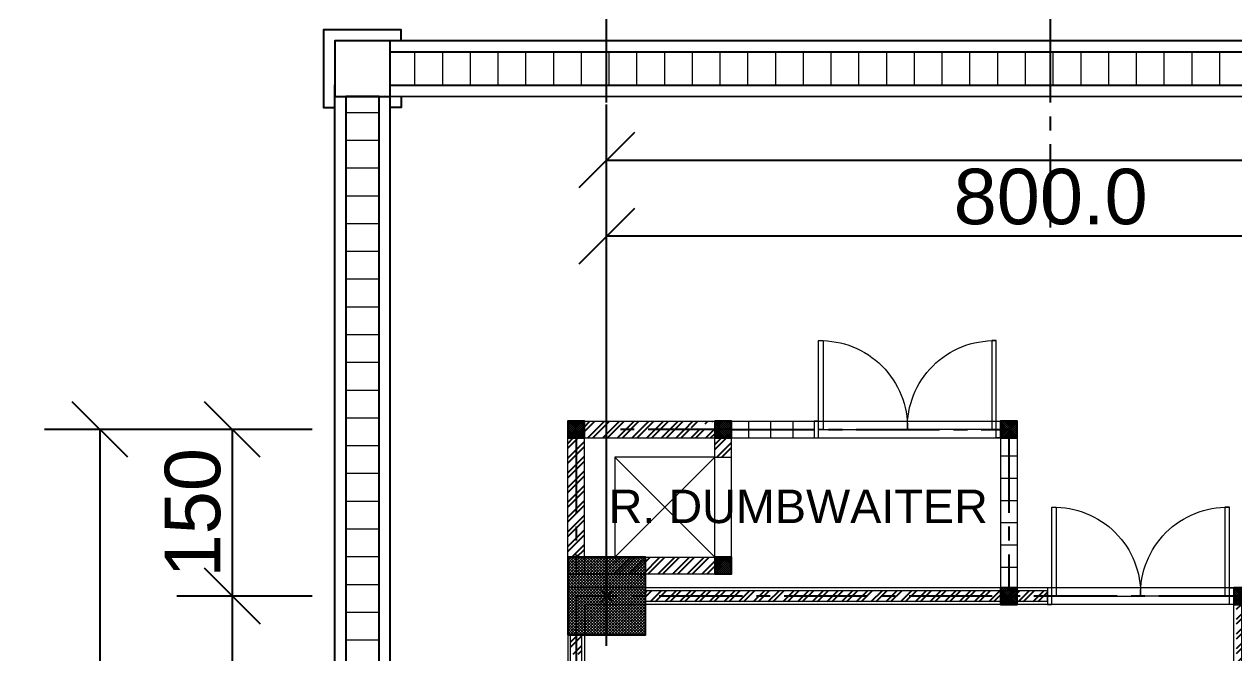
# Model space of a CAD drawing. Header units: inches. Extents: x 249 to 1192, y -18 to 440.
# Drawn here: x 760.11 to 771, y 272.66 to 278.32 of the extents above; entities that cross this region are included whole.
import ezdxf

# ---------------------------------------------------------------- set-up
doc = ezdxf.new("R2010")
doc.units = ezdxf.units.IN
doc.header["$MEASUREMENT"] = 0
doc.linetypes.add('CENTER2', pattern=[1.125, 0.75, -0.125, 0.125, -0.125])
for name, color, linetype, lineweight in [('ARSIR BETON', 8, 'Continuous', 0), ('DIMENSI', 85, 'Continuous', 20), ('DINDING', 6, 'Continuous', 0), ('DINDING2', 137, 'Continuous', 20), ('KUSEN', 16, 'Continuous', 15), ('TEXT (KET. RUANG)', 7, 'Continuous', 5)]:
    doc.layers.add(name, color=color, linetype=linetype, lineweight=lineweight)
for name, color, linetype in [('ARSIR DINDING', 64, 'Continuous'), ('AS', 15, 'CENTER2'), ('KOLOM', 5, 'Continuous'), ('SALURAN', 117, 'Continuous')]:
    doc.layers.add(name, color=color, linetype=linetype)
doc.styles.get("Standard").update_dxf_attribs({"font": 'arial.ttf'})
doc.dimstyles.new('UK. GDG PERTEMUAN', dxfattribs={"dimtxt": 0.5, "dimasz": 0.5, "dimexe": 0.5, "dimexo": 0.05, "dimgap": 0.1, "dimtad": 2, "dimdec": 0, "dimlfac": 100, "dimzin": 0, "dimdsep": 46, "dimtxsty": 'Standard', "dimblk": 'OBLIQUE', "dimcen": 0.09, "dimclrd": 8, "dimclre": 256, "dimclrt": 256, "dimadec": 0, "dimazin": 0, "dimtfac": 1, "dimtdec": 0, "dimtofl": 0, "dimtmove": 0, "dimatfit": 3, "dimldrblk": 'OBLIQUE', "dimfxl": 0, "dimtolj": 1, "dimtzin": 0, "dimarcsym": 0})

# ---------------------------------------------------------------- blocks, each defined once
blk = doc.blocks.new('K1')
at = {"layer": 'ARSIR BETON'}
h = blk.add_hatch(dxfattribs=at)
h.set_pattern_fill('ANSI37', color=256, scale=0.15, style=0)
h.set_pattern_definition([(45, (258.37489, 277.120751), (-0.01325825, 0.01325825), []), (135, (258.37489, 277.120751), (-0.01325825, -0.01325825), [])])
h.paths.add_polyline_path([(259.125, 277.171), (259.125, 277.871), (258.425, 277.871), (258.425, 277.171)])
at = {"layer": 'KOLOM'}
blk.add_lwpolyline([(258.425, 277.171), (259.125, 277.171), (259.125, 277.871), (258.425, 277.871)], close=True, dxfattribs=at)
for points in [[(258.725, 277.571), (258.825, 277.471)], [(258.725, 277.471), (258.825, 277.571)]]:
    blk.add_lwpolyline(points, dxfattribs=at)
blk = doc.blocks.new('K2')
at = {"layer": 'ARSIR BETON'}
h = blk.add_hatch(dxfattribs=at)
h.set_pattern_fill('ANSI37', color=256, scale=0.1, style=0)
h.set_pattern_definition([(45, (-38.743626, 268.082874), (-0.0088388, 0.0088388), []), (135, (-38.743626, 268.082874), (-0.0088388, -0.0088388), [])])
h.paths.add_polyline_path([(-38.594, 268.233), (-38.744, 268.233), (-38.744, 268.083), (-38.594, 268.083)])
at = {"layer": 'KOLOM'}
blk.add_lwpolyline([(-38.744, 268.083), (-38.594, 268.083), (-38.594, 268.233), (-38.744, 268.233)], close=True, dxfattribs=at)
blk = doc.blocks.new('P1')
for points in [[(-56.664, 234.186), (-56.664, 234.986), (-56.624, 234.986), (-56.624, 234.186), (-56.664, 234.186)], [(-55.064, 234.186), (-55.064, 234.986), (-55.104, 234.986), (-55.104, 234.186), (-55.064, 234.186)], [(-56.664, 234.186), (-55.864, 234.186)], [(-55.064, 234.186), (-55.864, 234.186)]]:
    blk.add_lwpolyline(points)
for points in [[(-56.704, 234.111), (-56.664, 234.111), (-56.664, 234.261), (-56.704, 234.261)], [(-55.024, 234.111), (-55.064, 234.111), (-55.064, 234.261), (-55.024, 234.261)]]:
    blk.add_lwpolyline(points, close=True)
for centre, start, end in [((-56.644, 234.206), 358.5312, 91.4688), ((-55.084, 234.206), 88.5312, 181.4688)]:
    blk.add_arc(centre, 0.78, start, end)
blk = doc.blocks.new('LT1')
at = {"layer": 'ARSIR DINDING'}
h = blk.add_hatch(dxfattribs=at)
h.set_pattern_fill('ANSI32', color=256, scale=0.25, style=0)
h.set_pattern_definition([(45, (-0.275, -64.08173), (-0.066291261, 0.066291261), []), (45, (-0.23081, -64.08173), (-0.066291261, 0.066291261), [])])
h.paths.add_polyline_path([(686.908, 139.407), (686.908, 139.582), (686.833, 139.582), (686.833, 138.507), (686.908, 138.507)])
h.paths.add_polyline_path([(686.833, 139.582), (686.758, 139.582), (686.758, 138.507), (686.833, 138.507)])
h.paths.add_polyline_path([(688.083, 139.657), (686.908, 139.657), (686.908, 139.582), (688.083, 139.582)])
h.paths.add_polyline_path([(688.083, 139.732), (686.908, 139.732), (686.908, 139.657), (687.808, 139.657)])
h.paths.add_polyline_path([(688.083, 138.507), (687.183, 138.507), (687.183, 138.357), (688.083, 138.357)])
h = blk.add_hatch(dxfattribs=at)
h.set_pattern_fill('ANSI32', color=256, scale=0.25, style=0)
h.set_pattern_definition([(45, (0, -64.08173), (-0.066291261, 0.066291261), []), (45, (0.04419, -64.08173), (-0.066291261, 0.066291261), [])])
h.paths.add_polyline_path([(688.233, 139.407), (688.233, 139.582), (688.083, 139.582), (688.083, 139.407)])
h = blk.add_hatch(dxfattribs=at)
h.set_pattern_fill('ANSI32', color=256, scale=0.25, style=0)
h.set_pattern_definition([(45, (687.45808, 134.10695), (-0.0662913, 0.0662913), []), (45, (687.502275, 134.10695), (-0.0662913, 0.0662913), [])])
h.paths.add_polyline_path([(691.078, 138.107), (687.458, 138.107), (687.458, 138.207), (691.078, 138.207)])
h.paths.add_polyline_path([(692.783, 134.232), (692.883, 134.232), (692.883, 138.082), (692.783, 138.082)])
h.paths.add_polyline_path([(695.308, 134.207), (692.908, 134.207), (692.908, 134.107), (695.308, 134.107)])
h.paths.add_polyline_path([(688.159, 134.207), (692.758, 134.207), (692.758, 134.107), (688.159, 134.107)])
h = blk.add_hatch(dxfattribs=at)
h.set_pattern_fill('ANSI32', color=256, scale=0.25, style=0)
h.set_pattern_definition([(45, (686.78308, 137.63282), (-0.06629, 0.06629), []), (45, (686.827275, 137.63282), (-0.06629, 0.06629), [])])
h.paths.add_polyline_path([(686.883, 137.807), (686.833, 137.807), (686.833, 137.633), (686.883, 137.633)])
h.paths.add_polyline_path([(686.833, 137.807), (686.783, 137.807), (686.783, 137.633), (686.833, 137.633)])
at = {"layer": 'DINDING2'}
h = blk.add_hatch(dxfattribs=at)
h.set_pattern_fill('_USER', color=23, scale=0.25, angle=90, style=0, pattern_type=0)
h.set_pattern_definition([(90, (701.62636, 142.75694), (-0.25, 2e-17), [])])
h.paths.add_polyline_path([(685.159, 143.057), (685.159, 142.757), (738.458, 142.757), (738.458, 143.057)])
h = blk.add_hatch(dxfattribs=at)
h.set_pattern_fill('_USER', color=23, scale=0.25, angle=90, style=0, pattern_type=0)
h.set_pattern_definition([(4e-15, (684.7591, 128.02574), (2e-17, -0.25), [])])
h.paths.add_polyline_path([(684.758, 142.656), (685.059, 142.756), (685.059, 111.407), (684.759, 111.407)])
h = blk.add_hatch(dxfattribs=at)
h.set_pattern_fill('_USER', color=256, scale=0.2, style=0, pattern_type=0)
h.set_pattern_definition([(0, (687.45808, 138.10694), (0, 0.2), [])])
h.paths.add_polyline_path([(691.078, 138.107), (687.458, 138.107), (687.458, 138.207), (691.078, 138.207)])
at = {"layer": 'KUSEN'}
h = blk.add_hatch(dxfattribs=at)
h.set_pattern_fill('_USER', color=256, scale=0.2, angle=90, style=0, pattern_type=0)
h.set_pattern_definition([(90, (688.23308, 139.58192), (-0.2, 1e-17), [])])
h.paths.add_polyline_path([(688.978, 139.732), (688.233, 139.732), (688.233, 139.657), (688.978, 139.657)])
h.paths.add_polyline_path([(688.978, 139.657), (688.233, 139.657), (688.233, 139.582), (688.978, 139.582)])
h = blk.add_hatch(dxfattribs=at)
h.set_pattern_fill('_USER', color=256, scale=0.2, style=0, pattern_type=0)
h.set_pattern_definition([(0, (690.65808, 138.23194), (0, 0.2), [])])
h.paths.add_polyline_path([(690.808, 139.582), (690.733, 139.582), (690.733, 138.232), (690.808, 138.232)])
h.paths.add_polyline_path([(690.733, 139.582), (690.658, 139.582), (690.658, 138.232), (690.733, 138.232)])
at = {"layer": 'AS'}
for points in [[(686.833, 139.657), (686.833, 138.357)], [(688.233, 139.657), (687.108, 139.657)], [(688.233, 139.657), (690.733, 139.657), (690.733, 138.232)]]:
    blk.add_lwpolyline(points, dxfattribs=at)
blk.add_lwpolyline([(686.833, 134.157), (692.833, 134.157), (692.833, 138.157), (686.833, 138.157)], close=True, dxfattribs=at)
at = {"layer": 'DINDING'}
for points in [[(686.758, 138.357), (686.758, 139.732), (688.233, 139.732)], [(686.758, 138.357), (688.233, 138.357), (688.233, 139.732)], [(687.458, 138.507), (688.083, 138.507), (688.083, 139.732)], [(688.233, 139.732), (690.808, 139.732), (690.808, 138.232)], [(686.908, 138.357), (686.908, 139.582), (688.233, 139.582)], [(688.233, 139.582), (690.658, 139.582), (690.658, 138.232)], [(688.083, 139.407), (687.183, 138.507)], [(687.183, 139.407), (688.083, 138.507)], [(688.083, 139.407), (688.233, 139.407)]]:
    blk.add_lwpolyline(points, dxfattribs=at)
for points in [[(687.183, 138.507), (688.083, 138.507), (688.083, 139.407), (687.183, 139.407)], [(686.758, 134.082), (692.908, 134.082), (692.908, 138.232), (686.758, 138.232)], [(695.458, 134.082), (692.758, 134.082), (692.758, 138.232), (695.458, 138.232)], [(686.908, 134.232), (692.758, 134.232), (692.758, 138.082), (686.908, 138.082)]]:
    blk.add_lwpolyline(points, close=True, dxfattribs=at)
at = {"layer": 'DINDING2'}
for points in [[(691.078, 138.107), (687.458, 138.107), (687.458, 138.207), (691.078, 138.207)], [(686.783, 137.807), (686.883, 137.807), (686.883, 134.232), (686.783, 134.232)]]:
    blk.add_lwpolyline(points, close=True, dxfattribs=at)
at = {"layer": 'SALURAN'}
for points in [[(685.259, 143.157), (685.259, 143.256), (684.559, 143.256), (684.559, 143.156)], [(684.559, 143.156), (684.559, 142.556), (684.659, 142.556)], [(685.108, 142.657), (738.458, 142.656), (738.458, 143.156), (685.108, 143.157)], [(685.159, 143.057), (738.458, 143.057)], [(684.659, 142.756), (684.658, 142.756), (684.658, 111.507)], [(685.159, 142.757), (738.458, 142.757)], [(685.159, 111.507), (685.159, 142.756), (685.159, 142.756)], [(685.259, 142.657), (685.259, 142.556), (685.159, 142.556)]]:
    blk.add_lwpolyline(points, dxfattribs=at)
for points in [[(684.659, 142.656), (685.159, 142.656), (685.159, 143.156), (684.659, 143.156)], [(685.059, 142.656), (684.758, 142.656), (684.758, 111.407), (685.059, 111.407)]]:
    blk.add_lwpolyline(points, close=True, dxfattribs=at)
for p in [(725.502, -128.501), (726.827, -128.501), (729.402, -128.501), (726.827, -129.726), (729.402, -130.001)]:
    blk.add_blockref('K2', p)
at = {"rotation": 359.9955922790221}
blk.add_blockref('K2', (731.481, -130.004), dxfattribs=at)
at = {"layer": 'KOLOM'}
blk.add_blockref('K1', (428.333, -139.364), dxfattribs=at)
at = {"layer": 'KUSEN', "xscale": -1}
for p in [(633.954, -94.529), (636.055, -96.029)]:
    blk.add_blockref('P1', p, dxfattribs=at)
at = {"layer": 'TEXT (KET. RUANG)'}
blk.add_text('R. DUMBWAITER', height=0.3015, dxfattribs=at).set_placement((687.127, 138.814))
blk = doc.blocks.new('_Oblique')
at = {"color": 0, "linetype": 'ByBlock', "lineweight": -2}
blk.add_line((-0.5, -0.5), (0.5, 0.5), dxfattribs=at)
blk = doc.blocks.new('*D226')
at = {"layer": 'DEFPOINTS', "color": 0}
for p in [(765.353, 276.41), (765.353, 272.673), (773.353, 272.673)]:
    blk.add_point(p, dxfattribs=at)
at = {"layer": 'DIMENSI', "lineweight": -2}
for p, q in [((765.353, 272.723), (765.353, 276.91)), ((773.353, 272.723), (773.353, 276.91))]:
    blk.add_line(p, q, dxfattribs=at)
at = {"layer": 'DIMENSI', "color": 8, "lineweight": -2}
blk.add_line((773.353, 276.41), (765.353, 276.41), dxfattribs=at)
at = {"layer": 'DIMENSI', "color": 8, "lineweight": -2, "xscale": 0.5, "yscale": 0.5, "zscale": 0.5, "rotation": 180}
blk.add_blockref('_Oblique', (765.353, 276.41), dxfattribs=at)
at = {"layer": 'DIMENSI', "color": 8, "lineweight": -2, "xscale": 0.5, "yscale": 0.5, "zscale": 0.5}
blk.add_blockref('_Oblique', (773.353, 276.41), dxfattribs=at)
at = {"layer": 'DIMENSI', "insert": (769.353, 276.765), "char_height": 0.5, "attachment_point": 5}
blk.add_mtext('\\A1;800.0', dxfattribs=at)
blk = doc.blocks.new('*D227')
at = {"layer": 'DEFPOINTS', "color": 0}
for p in [(816.353, 277.096), (765.353, 275.448), (816.353, 275.4)]:
    blk.add_point(p, dxfattribs=at)
at = {"layer": 'DIMENSI', "lineweight": -2}
for p, q in [((765.353, 275.498), (765.353, 277.596)), ((816.353, 275.45), (816.353, 277.596))]:
    blk.add_line(p, q, dxfattribs=at)
at = {"layer": 'DIMENSI', "color": 8, "lineweight": -2}
blk.add_line((765.353, 277.096), (816.353, 277.096), dxfattribs=at)
at = {"layer": 'DIMENSI', "color": 8, "lineweight": -2, "xscale": 0.5, "yscale": 0.5, "zscale": 0.5, "rotation": 180}
blk.add_blockref('_Oblique', (765.353, 277.096), dxfattribs=at)
at = {"layer": 'DIMENSI', "color": 8, "lineweight": -2, "xscale": 0.5, "yscale": 0.5, "zscale": 0.5}
blk.add_blockref('_Oblique', (816.353, 277.096), dxfattribs=at)
at = {"layer": 'DIMENSI', "insert": (790.853, 277.452), "char_height": 0.5, "attachment_point": 5}
blk.add_mtext('\\A1;5100.0', dxfattribs=at)
blk = doc.blocks.new('*D235')
at = {"layer": 'DEFPOINTS', "color": 0}
for p in [(762.752, 274.671), (761.981, 273.171), (762.752, 273.171)]:
    blk.add_point(p, dxfattribs=at)
at = {"layer": 'DIMENSI', "lineweight": -2}
for p, q in [((762.702, 274.671), (761.481, 274.671)), ((762.702, 273.171), (761.481, 273.171))]:
    blk.add_line(p, q, dxfattribs=at)
at = {"layer": 'DIMENSI', "color": 8, "lineweight": -2}
blk.add_line((761.981, 274.671), (761.981, 273.171), dxfattribs=at)
at = {"layer": 'DIMENSI', "color": 8, "lineweight": -2, "xscale": 0.5, "yscale": 0.5, "zscale": 0.5}
for p, rotation in [((761.981, 274.671), 90), ((761.981, 273.171), 270)]:
    blk.add_blockref('_Oblique', p, dxfattribs=dict(at, rotation=rotation))
at = {"layer": 'DIMENSI', "insert": (761.626, 273.921), "char_height": 0.5, "attachment_point": 5, "rotation": 90}
blk.add_mtext('\\A1;150', dxfattribs=at)
blk = doc.blocks.new('*D236')
at = {"layer": 'DEFPOINTS', "color": 0}
for p in [(762.752, 273.171), (761.981, 269.171), (762.752, 269.171)]:
    blk.add_point(p, dxfattribs=at)
at = {"layer": 'DIMENSI', "lineweight": -2}
for p, q in [((762.702, 273.171), (761.481, 273.171)), ((762.702, 269.171), (761.481, 269.171))]:
    blk.add_line(p, q, dxfattribs=at)
at = {"layer": 'DIMENSI', "color": 8, "lineweight": -2}
blk.add_line((761.981, 273.171), (761.981, 269.171), dxfattribs=at)
at = {"layer": 'DIMENSI', "color": 8, "lineweight": -2, "xscale": 0.5, "yscale": 0.5, "zscale": 0.5}
for p, rotation in [((761.981, 273.171), 90), ((761.981, 269.171), 270)]:
    blk.add_blockref('_Oblique', p, dxfattribs=dict(at, rotation=rotation))
at = {"layer": 'DIMENSI', "insert": (761.626, 271.171), "char_height": 0.5, "attachment_point": 5, "rotation": 90}
blk.add_mtext('\\A1;400', dxfattribs=at)
blk = doc.blocks.new('*D241')
at = {"layer": 'DEFPOINTS', "color": 0}
for p in [(760.79, 274.671), (762.752, 274.671), (762.752, 249.171)]:
    blk.add_point(p, dxfattribs=at)
at = {"layer": 'DIMENSI', "lineweight": -2}
for p, q in [((762.702, 274.671), (760.29, 274.671)), ((762.702, 249.171), (760.29, 249.171))]:
    blk.add_line(p, q, dxfattribs=at)
at = {"layer": 'DIMENSI', "color": 8, "lineweight": -2}
blk.add_line((760.79, 249.171), (760.79, 274.671), dxfattribs=at)
at = {"layer": 'DIMENSI', "color": 8, "lineweight": -2, "xscale": 0.5, "yscale": 0.5, "zscale": 0.5}
for p, rotation in [((760.79, 274.671), 90), ((760.79, 249.171), 270)]:
    blk.add_blockref('_Oblique', p, dxfattribs=dict(at, rotation=rotation))
at = {"layer": 'DIMENSI', "insert": (760.435, 261.921), "char_height": 0.5, "attachment_point": 5, "rotation": 90}
blk.add_mtext('\\A1;2550', dxfattribs=at)

msp = doc.modelspace()

# ---------------------------------------------------------------- linework, layer by layer
at = {"layer": 'AS'}
for points in [[(765.353, 276.489), (765.353, 278.3698)], [(769.353, 276.489), (769.353, 278.3698)]]:
    msp.add_lwpolyline(points, dxfattribs=at)

# ---------------------------------------------------------------- block references
msp.add_blockref('LT1', (78.2446, 135.0136))

# ---------------------------------------------------------------- dimensions: what is measured, and where the dimension line sits
at = {"layer": 'DIMENSI'}
dim = msp.add_linear_dim(base=(816.353, 277.0963), p1=(765.353, 275.4481), p2=(816.353, 275.4003), dimstyle='UK. GDG PERTEMUAN', override={"dimdec": 1}, dxfattribs=at)
dim.commit()
dim.dimension.update_dxf_attribs({"geometry": '*D227', "text_midpoint": (790.853, 277.4515)})
dim = msp.add_aligned_dim(p1=(773.353, 272.6731), p2=(765.353, 272.6731), distance=-3.7369, dimstyle='UK. GDG PERTEMUAN', override={"dimdec": 1}, dxfattribs=at)
dim.commit()
dim.dimension.update_dxf_attribs({"geometry": '*D226', "text_midpoint": (769.353, 276.7653)})
for base, p1, p2, picture, middle in [((760.7901, 274.6706), (762.7522, 249.1706), (762.7522, 274.6706), '*D241', (760.4349, 261.9206)), ((761.9808, 269.1707), (762.7522, 273.1706), (762.7523, 269.1707), '*D236', (761.6255, 271.1706))]:
    dim = msp.add_linear_dim(base=base, p1=p1, p2=p2, angle=90, dimstyle='UK. GDG PERTEMUAN', dxfattribs=at)
    dim.commit()
    dim.dimension.update_dxf_attribs({"geometry": picture, "text_midpoint": middle})
dim = msp.add_linear_dim(base=(761.9808, 273.1706), p1=(762.7522, 274.6706), p2=(762.7522, 273.1706), angle=90, dimstyle='UK. GDG PERTEMUAN', dxfattribs=at)
dim.commit()
dim.dimension.update_dxf_attribs({"geometry": '*D235', "text_midpoint": (761.9808, 273.9206), "dimtype": 160})

doc.saveas('drawing.dxf')
